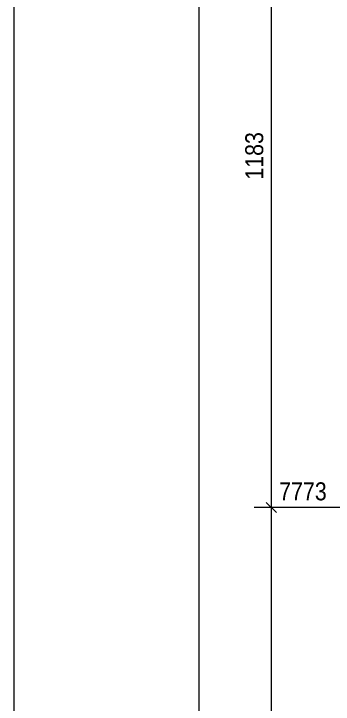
# Model space of a CAD drawing. Header units: millimetres. Extents: x 2 to 579, y 1 to 825.
# Drawn here: x 5 to 58.2, y 549.9 to 665 of the extents above; entities that cross this region are included whole.
import ezdxf

# ---------------------------------------------------------------- set-up
doc = ezdxf.new("R2010")
doc.units = ezdxf.units.MM
doc.linetypes.add('XKITLINE00', pattern=[0])
doc.layers.add('Dimensions', color=7, linetype='Continuous', lineweight=0)
doc.layers.add('DrawingSheet', color=5, linetype='Continuous', lineweight=0)
doc.styles.add('ARIAL', font='ARIAL.TTF')

# ---------------------------------------------------------------- blocks, each defined once
blk = doc.blocks.new('*A78')
at = {"layer": 'DrawingSheet', "color": 5, "linetype": 'XKITLINE00', "lineweight": 0}
blk.add_line((5, 825), (5, 5), dxfattribs=at)
blk = doc.blocks.new('*A160')
at = {"layer": 'Dimensions', "color": 7, "linetype": 'XKITLINE00', "lineweight": 0}
blk.add_line((35.9, 306.1), (35.9, 700.96), dxfattribs=at)
blk = doc.blocks.new('*A161')
at = {"layer": 'Dimensions', "color": 7, "linetype": 'XKITLINE00', "lineweight": 0}
for p, q in [((84.5, 582.68), (45.05, 582.68)), ((47.05, 583.53), (48.75, 581.83)), ((47.9, 77.7), (47.9, 582.68))]:
    blk.add_line(p, q, dxfattribs=at)
at = {"layer": 'Dimensions', "color": 3}
blk.add_point((47.9, 582.68), dxfattribs=at)
at = {"layer": 'Dimensions', "color": 3, "style": 'ARIAL', "width": 0.85}
blk.add_text('7773', height=3, dxfattribs=at).set_placement((49.2, 583.88))
blk = doc.blocks.new('*A162')
at = {"layer": 'Dimensions', "color": 7, "linetype": 'XKITLINE00', "lineweight": 0}
for p, q in [((47.9, 582.68), (47.9, 700.96)), ((84.5, 582.68), (45.05, 582.68)), ((47.05, 583.53), (48.75, 581.83))]:
    blk.add_line(p, q, dxfattribs=at)
at = {"layer": 'Dimensions', "color": 3}
blk.add_point((47.9, 582.68), dxfattribs=at)
at = {"layer": 'Dimensions', "color": 3, "style": 'ARIAL', "width": 0.85}
blk.add_text('1183', height=3, rotation=90.0002, dxfattribs=at).set_placement((46.55, 637.37))

msp = doc.modelspace()

# ---------------------------------------------------------------- block references
at = {"lineweight": 0}
for name in ['*A78', '*A160', '*A162', '*A161']:
    msp.add_blockref(name, (0, 0), dxfattribs=at)

doc.saveas('drawing.dxf')
